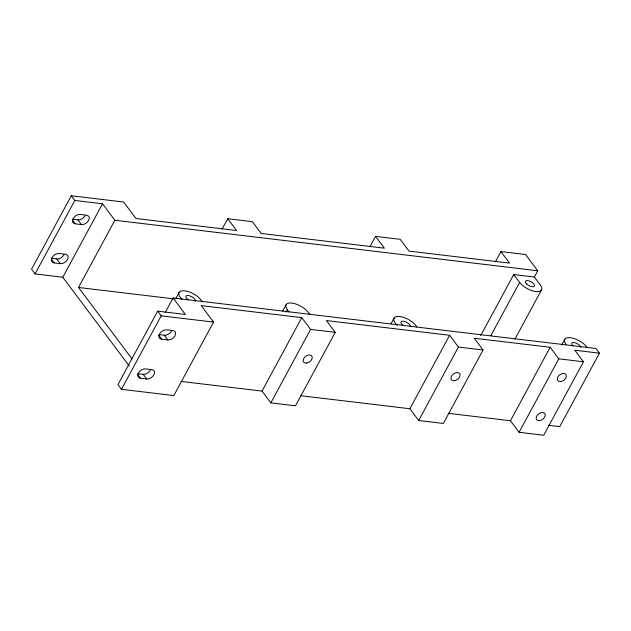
<?xml version="1.0" encoding="UTF-8"?>
<svg xmlns="http://www.w3.org/2000/svg" width="631" height="631" viewBox="0 0 631 631"><rect width="100%" height="100%" fill="white"/><g stroke="black" fill="none" stroke-linecap="round" stroke-linejoin="round"><path stroke-width="0.95" d="M222.112 229.108L227.72 218.736L236.538 230.512L135.973 218.5L123.629 202.023L71.271 195.768L31.55 269.232L35.076 273.941L62.792 277.254L129.205 365.941M35.076 273.941L74.797 200.477L71.271 195.768M62.792 277.254L102.522 203.789L74.797 200.477M131.997 358.905L78.52 287.484L114.858 220.266L102.522 203.789M165.125 312.621L173.044 297.966L185.388 314.451L157.663 311.138L117.942 384.602L121.467 389.311L173.833 395.566L213.554 322.102L201.21 305.617L301.768 317.63L310.586 329.398L335.227 332.34L295.505 405.804L270.865 402.862L262.046 391.094L181.01 381.416M121.467 389.311L161.189 315.847L157.663 311.138M175.623 298.834L179.18 292.256M282.672 311.083L286.229 304.497M286.056 312.187L287.389 309.718A13.172 5.624 28.4 0 1 291.798 303.061A13.172 5.624 28.4 0 1 308.023 312.179L309.789 314.538M262.046 391.094L301.768 317.63M270.865 402.862L310.586 329.398M369.947 246.76L375.555 236.388L400.196 239.33L409.014 251.106L509.572 263.111L500.935 251.572L495.327 261.944M391.054 323.687L394.162 317.921M448.152 413.313L510.447 420.751L519.084 432.29L543.725 435.232L583.446 361.768L558.814 358.826L550.169 347.287L474.252 338.224L483.062 350L443.341 423.464L418.7 420.522L409.89 408.746L449.611 335.282L326.408 320.572L335.227 332.34M418.7 420.522L458.421 347.05L449.611 335.282M480.767 335.511L513.721 274.556L534.362 277.017L540.27 284.904A13.172 5.624 28.4 0 1 535.853 291.561A13.172 5.624 28.4 0 1 519.628 282.443L513.721 274.556M490.847 335.676L519.628 282.443M534.362 277.017L537.738 270.762L525.576 254.514L500.935 251.572M514.959 339.06L541.422 290.118M510.447 420.751L550.169 347.287M561.598 345.157L564.848 339.147M519.084 432.29L558.814 358.826M173.044 297.966L595.924 348.462L599.45 353.171L559.729 426.635L548.355 425.278M227.72 218.736L252.361 221.678L261.171 233.454L384.374 248.164L375.555 236.388M114.858 220.266L537.738 270.762M72.636 219.225L77.921 219.856A5.9 3.912 -36.8 0 0 85.075 215.715M75.286 223.831L81.446 224.565A5.9 3.912 -36.8 0 0 88.6 220.432A5.9 3.912 -36.8 0 0 86.518 215.187L80.358 214.453A5.9 3.912 -36.8 0 0 73.204 218.586A5.9 3.912 -36.8 0 0 75.286 223.831L72.344 219.904M51.513 258.3L56.79 258.931A5.9 3.912 -36.8 0 0 63.944 254.798M54.156 262.906L60.316 263.64A5.9 3.912 -36.8 0 0 67.47 259.507A5.9 3.912 -36.8 0 0 65.387 254.261L59.227 253.528A5.9 3.912 -36.8 0 0 52.073 257.669A5.9 3.912 -36.8 0 0 54.156 262.906L51.221 258.986M78.52 287.484L173.454 298.818M599.45 353.171L574.809 350.229L583.446 361.768M458.421 347.05L483.062 350M161.189 315.847L213.554 322.102M159.036 334.596L164.312 335.227A5.9 3.912 -36.8 0 0 171.466 331.094M161.678 339.202L167.838 339.935A5.9 3.912 -36.8 0 0 174.992 335.802A5.9 3.912 -36.8 0 0 172.91 330.557L166.75 329.824A5.9 3.912 -36.8 0 0 159.596 333.965A5.9 3.912 -36.8 0 0 161.678 339.202L158.744 335.282M137.905 373.678L143.182 374.309A5.9 3.912 -36.8 0 0 150.344 370.168M300.38 395.669L409.89 408.746M140.547 378.277L146.707 379.018A5.9 3.912 -36.8 0 0 153.869 374.877A5.9 3.912 -36.8 0 0 151.779 369.64L145.619 368.898A5.9 3.912 -36.8 0 0 138.465 373.039A5.9 3.912 -36.8 0 0 140.547 378.277L137.613 374.357M287.389 309.718L289.148 312.069M77.921 219.856L81.446 224.565M164.312 335.227L167.838 339.935M56.79 258.931L60.316 263.64M143.182 374.309L146.707 379.018M397.199 325.225A13.172 5.624 28.4 0 1 399.289 316.439A13.172 5.624 28.4 0 1 416.823 326.961M403.225 325.533A5.308 2.272 28.4 0 1 403.256 321.195A5.308 2.272 28.4 0 1 410.426 326.393M182.217 299.551A13.172 5.624 28.4 0 1 184.749 290.812A13.172 5.624 28.4 0 1 202.149 301.933M188.243 299.859A5.308 2.272 28.4 0 1 186.319 295.813A5.308 2.272 28.4 0 1 192.313 297.043A5.308 2.272 28.4 0 1 195.279 301.303M565.999 344.368A13.172 5.624 28.4 0 1 570.416 337.711A13.172 5.624 28.4 0 1 586.633 346.829M573.043 345.93A5.111 2.185 28.4 0 1 574.573 342.625A5.111 2.185 28.4 0 1 580.93 347.539M526.672 284.005A5.111 2.185 28.4 0 0 534.402 286.174A5.111 2.185 28.4 0 0 528.77 280.842A5.111 2.185 28.4 0 0 526.672 284.005M306.611 363.054A5.111 3.392 -36.8 0 0 312.077 356.468A5.111 3.392 -36.8 0 0 304.394 357.493A5.111 3.392 -36.8 0 0 306.611 363.054M454.446 380.706A5.111 3.392 -36.8 0 0 459.92 374.128A5.111 3.392 -36.8 0 0 452.23 375.145A5.111 3.392 -36.8 0 0 454.446 380.706M560.746 381.542A5.111 3.392 -36.8 0 0 566.22 374.956A5.111 3.392 -36.8 0 0 558.538 375.981A5.111 3.392 -36.8 0 0 560.746 381.542M539.615 420.617A5.111 3.392 -36.8 0 0 545.089 414.031A5.111 3.392 -36.8 0 0 537.407 415.056A5.111 3.392 -36.8 0 0 539.615 420.617"/></g></svg>
